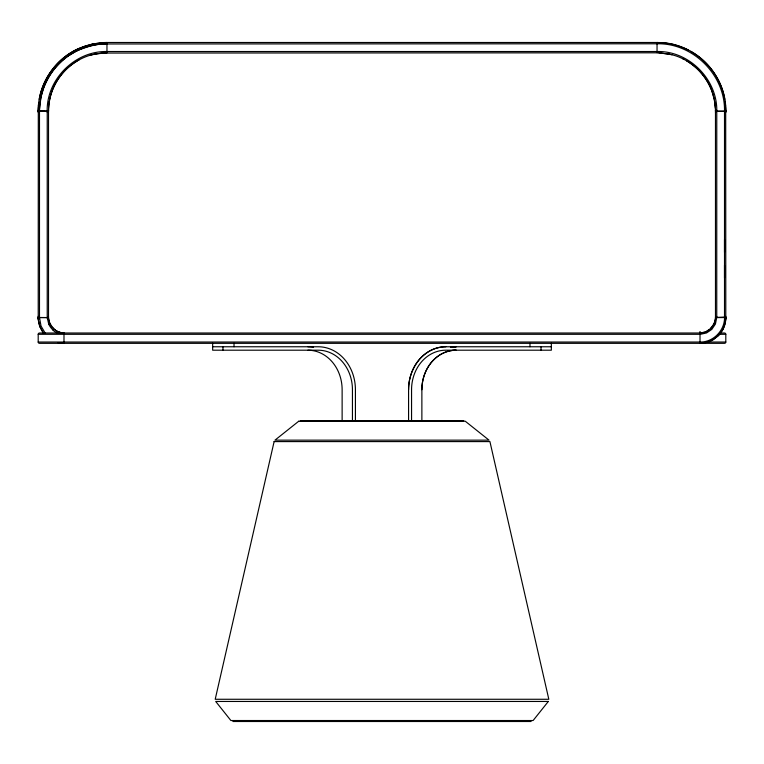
<?xml version="1.0" encoding="UTF-8"?>
<svg xmlns="http://www.w3.org/2000/svg" width="764" height="764" viewBox="0 0 764 764"><rect width="100%" height="100%" fill="white"/><g stroke="black" fill="none" stroke-linecap="round" stroke-linejoin="round"><path stroke-width="1.15" d="M38.219 318.521L38.305 107.504M45.324 333.371L41.036 326.018L39.489 317.547L39.489 112.413C39.155 94.411 46.356 76.41 59.124 63.699M48.514 111.114L48.514 317.805M58.045 342.625L63.985 343.322L63.985 342.625M95.319 53.986L106.96 52.811L106.96 42.517L103.522 42.583M106.96 43.195L106.96 42.517L103.77 42.574L93.141 43.901L85.215 46.031L77.174 49.288M657.04 52.668L657.04 42.517L660.478 42.583M705.22 332.101L700.015 333.008L700.015 343.303L706.881 342.387L713.251 339.665L718.599 335.415L722.639 329.905M48.839 324.604L47.225 317.566L47.225 112.413C45.735 80.039 74.7 50.796 106.941 51.522L657.04 51.522C688.985 50.682 717.501 79.37 716.775 111.229L716.756 317.394A1.289 1.012 3.2 0 0 715.457 318.397L715.438 318.731M703.663 333.008L39.489 333.008A1.289 1.289 0 0 0 38.2 334.298L38.2 342.033L700.015 342.033C713.5 342.396 725.332 329.952 724.511 316.525L724.511 111.257C725.351 75.264 693.139 42.832 657.04 43.787L101.908 43.978M724.511 278.039L724.511 265.213M724.511 252.378L724.511 239.552M725.695 107.504L725.8 317.537C725.819 324.137 723.183 330.707 718.571 335.434M39.489 112.413A1.289 1.156 0 0 1 38.2 111.257L38.21 110.083A1.289 1.156 1.3 0 0 39.499 111.257L46.27 111.277M48.514 111.047L48.524 110.15A1.289 1.156 1.1 0 1 47.234 111.277L39.499 111.334M63.985 343.303L63.995 333.028L60.175 332.531M700.044 333.028L705.029 332.168M725.8 317.824L725.8 317.537A1.289 1.012 0 0 0 724.511 316.525M725.781 318.636A1.289 1.031 2.4 0 0 724.492 317.547L716.737 317.595L715.419 324.051L711.838 329.36L706.585 332.942L700.407 334.298L38.2 334.298M724.511 317.089L716.756 317.394M39.518 109.72L39.499 111.257L47.234 111.277A1.289 1.184 1.2 0 0 48.524 110.083C48.772 90.515 59.649 71.51 76.429 61.426M38.21 110.131C38.334 83.066 56.116 57.185 81.376 47.435M48.533 109.959L48.514 111.257A1.289 1.156 0 0 1 47.225 112.413M725.8 317.996L725.743 319.237M48.533 109.634L48.571 108.65M39.537 108.956L40.941 97.4M48.59 108.326L48.963 104.038M38.372 106.377L38.716 102.882M714.464 323.048L715.448 318.655A1.289 1.146 4.1 0 1 716.737 317.595M725.724 319.505L725.332 322.408M715.429 318.817L715.085 321.023M49.097 103.035L49.249 102.042M49.297 101.707C52.831 78.405 71.883 58.599 94.975 54.053M39.241 99.32C42.717 78.978 55.925 60.595 74.127 50.844M725.217 322.981L724.291 326.209M41.103 96.617L43.347 88.796M714.961 321.539L713.299 325.464L710.749 328.682M43.634 88.013C48.476 74.719 57.644 63.059 69.409 55.209M724.186 326.505L722.839 329.542M38.286 111.897L38.21 112.184A1.289 1.012 0 0 1 38.582 111.554M725.657 110.618L725.418 110.904A1.289 1.156 -1.3 0 0 725.79 110.073L725.8 111.257A1.289 1.156 0 0 1 725.418 112.069M711.255 328.167L705.373 332.053M718.351 335.654L712.411 340.142M59.688 63.125L60.27 62.562M60.872 61.999L61.473 61.435M710.568 328.845L709.403 329.838M62.094 60.872L62.724 60.318M63.374 59.764L64.033 59.21M64.701 58.666L65.389 58.121M66.096 57.577L66.812 57.042M709.259 329.943L708.772 330.287M67.547 56.507L68.292 55.982M69.056 55.457L76.18 51.217L83.4 48.036M708.61 330.401L707.168 331.261M77.04 61.044L77.67 60.681M78.3 60.318L78.95 59.964M74.872 50.443L76.438 49.641M706.986 331.347L705.544 331.987M711.217 340.763L708.19 341.995M82.14 47.129L92.664 43.997L103.14 42.603M83.782 47.893L86.943 46.824M707.884 342.091L700.311 343.322M91.69 45.534L79.895 49.459A81.376 35.851 0 0 0 69.438 55.218M89.827 55.38L91.212 54.97M87.411 46.69L97.219 44.493L106.96 43.787M91.919 54.779L100.877 53.127M92.091 45.448L92.902 45.267M93.313 45.181L101.411 44.026M101.545 53.06L657.04 52.811L668.681 53.986M48.514 316.344A1.289 1.232 0 0 1 47.225 317.566L39.489 317.528A1.289 1.165 0 0 1 38.2 316.382M41.915 111.248L44.331 111.248M106.96 42.497L657.04 42.497L664.976 42.956L673.256 44.436M720.251 333.008L724.511 333.008A1.289 1.289 0 0 1 725.8 334.298L725.8 342.033A1.289 1.289 0 0 1 724.511 343.322L39.489 343.322A1.289 1.289 0 0 1 38.2 342.033M718.246 334.298L725.8 334.298M705.506 342.033L725.8 342.033M212.659 346.76L318.206 346.76A42.975 37.216 -90 0 1 355.422 389.736L355.422 420.897M408.578 420.897L408.578 389.736A42.975 37.216 90 0 1 445.794 346.76L551.341 346.76M300.319 420.678L463.681 420.678M232.905 721.502L531.095 721.502M47.225 317.566L39.489 317.547M63.765 333.008L63.985 333.295M63.708 343.322L62.094 343.256M63.622 333.008L62.132 332.894M724.625 111.257L716.775 111.229A1.289 1.06 0 0 0 715.486 112.298A1.289 1.012 0 0 1 716.775 111.286L724.511 111.257A1.289 1.012 0 0 1 725.8 112.27L725.714 111.897M660.86 42.603C695.746 43.787 726.048 75.149 725.79 110.131M61.788 343.227L58.14 342.654M61.932 332.875L56.259 330.936L51.732 326.982A56.851 24.515 -3.9 0 1 51.131 326.19M669.025 54.053L670.372 54.349M672.005 54.76L657.04 52.334M673.647 44.532L681.86 47.129M671.375 54.597C693.922 60.003 711.933 80.048 714.903 103.035M60.06 332.502L59.114 332.225M58.943 333.496L58.159 333.219M59.009 332.187L57.787 331.71M682.701 47.464L688.354 50.042M682.882 58.838L683.885 59.334M690.656 51.274C708.457 61.12 721.34 79.275 724.759 99.32M686.511 60.786L687.142 61.158M688.058 61.722C698.697 68.349 707.063 78.501 711.561 90.19M52.668 329.838L52.945 330.096A35.125 10.811 0.2 0 0 57.835 333.285M43.701 333.457L43.128 332.693M43.596 333.324L39.929 326.811L38.276 319.505M42.946 332.435L39.814 326.505M51.159 326.19L49.03 321.482M49.536 323.048L48.524 318.177M711.809 90.859L714.321 99.626L715.438 108.784M39.709 326.228L38.783 322.981M48.991 321.367L48.552 318.559M38.668 322.408L38.219 318.636A1.289 1.031 -2.4 0 1 38.582 317.872M725.074 101.297L725.628 106.377M714.98 103.551L715.4 108.135M38.257 319.237L38.2 317.537A1.289 1.012 0 0 1 38.582 316.821M48.533 318.34L48.514 317.537A1.289 1.222 0 0 1 47.311 318.76M715.429 108.65L715.476 110.083M700.015 332.961L700.005 331.719L700.005 333.486M715.467 109.959L715.486 111.047M715.476 110.15L715.476 318.015L715.486 317.537A1.289 1.012 0 0 1 716.775 316.525L716.775 316.582M715.486 111.114L715.486 111.257A1.289 1.06 0 0 1 716.756 110.197M657.04 42.583L657.04 43.195M551.341 343.322L551.341 350.198L445.794 350.198A39.537 34.237 -90 0 0 411.557 389.736L411.557 420.897M541.027 346.76L541.027 350.198M529.977 343.322L529.977 346.76M421.871 389.736A39.537 34.237 -90 0 1 456.108 350.198A39.537 34.237 90 0 0 421.871 389.736L421.871 420.897M352.443 420.897L352.443 389.736A39.537 34.237 -90 0 0 318.206 350.198L212.659 350.198L212.659 343.322M342.129 420.897L342.129 389.736A39.537 34.237 -90 0 0 307.892 350.198M234.023 343.322L234.023 346.76M222.973 346.76L222.973 350.198M307.892 346.76A42.975 37.216 -90 0 1 313.526 347.257M408.578 389.736A42.975 37.216 -90 0 1 445.794 346.76M38.2 111.257A1.289 1.012 0 0 1 38.582 110.532M39.547 318.703A1.289 1.165 0 0 1 38.2 317.537M724.492 110.245A1.289 1.012 0 0 1 725.8 111.257M725.8 317.537A1.289 1.165 0 0 1 725.399 318.378M725.8 316.382A1.289 1.156 0 0 1 725.418 317.194M52.783 329.828A100.523 30.923 0.3 0 1 49.011 324.604M53.356 328.157A106.253 30.474 4.4 0 1 49.927 323.067M58.045 331.681A35.669 10.343 3.4 0 1 53.528 328.539M714.073 323.067A106.244 30.474 -4.4 0 1 710.654 328.157M274.123 441.592L215.209 699.27L548.819 699.27L489.925 441.592L274.075 441.592M548.323 701.457L533.11 720.528L230.89 720.528L215.706 701.457L548.323 701.457M298.714 421.241L274.983 440.15L489.017 440.15L465.286 421.241L298.714 421.241M456.108 346.76A42.975 37.216 90 0 0 450.473 347.257A42.975 37.216 -90 0 1 456.108 346.76"/></g></svg>
